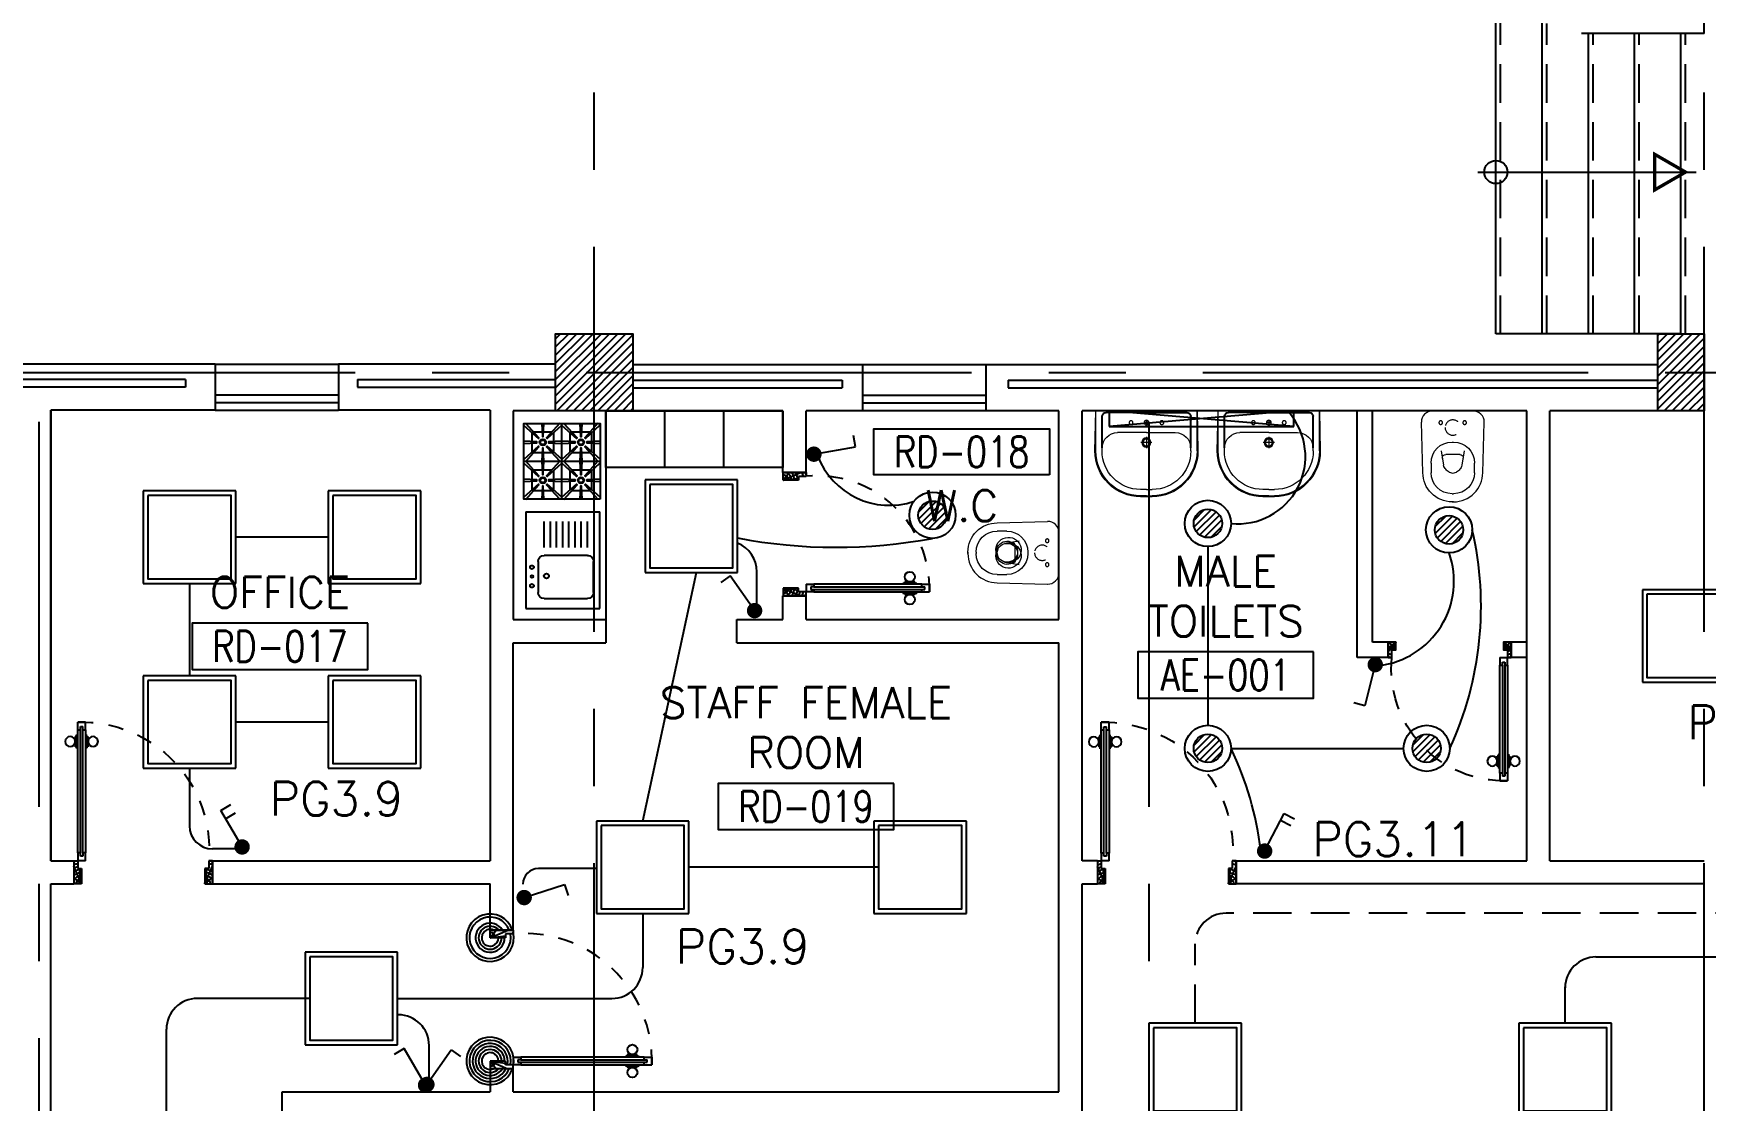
# Model space of a CAD drawing. Extents: x -10 to 91, y -4 to 87.
# Drawn here: x 35.11 to 45.95, y 68.58 to 75.51 of the extents above; entities that cross this region are included whole.
import ezdxf
from ezdxf.enums import TextEntityAlignment as Align

# ---------------------------------------------------------------- set-up
doc = ezdxf.new("R2010")
doc.units = 0
doc.header["$MEASUREMENT"] = 0
doc.header["$PDMODE"] = 3
doc.header["$PDSIZE"] = 0.1
for name, pattern in [('CENTERX2', [4, 2.5, -0.5, 0.5, -0.5]), ('DASHED', [0.75, 0.5, -0.25]), ('HIDDEN', [0.375, 0.25, -0.125]), ('HIDDEN2', [0.1875, 0.125, -0.0625])]:
    doc.linetypes.add(name, pattern=pattern)
doc.layers.get('0').update_dxf_attribs({"linetype": 'CONTINUOUS'})
doc.layers.get('DEFPOINTS').update_dxf_attribs({"linetype": 'CONTINUOUS'})
for name, color, linetype in [('A-FURN-W', 11, 'CONTINUOUS'), ('A-JEERI', 11, 'CONTINUOUS'), ('AX-DIM', 11, 'CONTINUOUS'), ('AXES', 11, 'CENTERX2'), ('COL', 11, 'CONTINUOUS'), ('DOOR', 11, 'CONTINUOUS'), ('DOOR-DIM', 11, 'CONTINUOUS'), ('E-CLINE', 2, 'CONTINUOUS'), ('E-HLINE', 2, 'HIDDEN'), ('E-LITE', 4, 'CONTINUOUS'), ('E-PANELBX', 3, 'CONTINUOUS'), ('E-SWITCH', 4, 'CONTINUOUS'), ('E-TRXT', 4, 'CONTINUOUS'), ('FIX', 11, 'CONTINUOUS'), ('HAT', 11, 'CONTINUOUS'), ('INSUL', 11, 'CONTINUOUS'), ('K-FUR', 11, 'CONTINUOUS'), ('RM-BOX', 11, 'CONTINUOUS'), ('RM-NAME', 11, 'CONTINUOUS'), ('RM-NO', 11, 'CONTINUOUS'), ('Step', 11, 'CONTINUOUS'), ('STR', 11, 'CONTINUOUS'), ('WALL', 11, 'CONTINUOUS'), ('WIN', 11, 'CONTINUOUS')]:
    doc.layers.add(name, color=color, linetype=linetype)
doc.styles.add('ROMANS', font='ROMANS.shx', dxfattribs={"width": 0.6})
doc.dimstyles.new('STANDARD in', dxfattribs={"dimtxt": 0.2, "dimasz": 0.1, "dimexe": 0.07, "dimexo": 0.05, "dimgap": 0.1, "dimtad": 1, "dimdec": 0, "dimlfac": 1000, "dimzin": 0, "dimdsep": 46, "dimtxsty": 'ROMANS', "dimblk": 'ARCHTICK', "dimcen": 0.05, "dimdle": 0.05, "dimclrd": 7, "dimclre": 7, "dimclrt": 2, "dimadec": 0, "dimazin": 0, "dimtfac": 1, "dimtdec": 0, "dimtmove": 2, "dimatfit": 3, "dimldrblk": 'ARCHTICK', "dimfxl": 0, "dimtolj": 1, "dimtzin": 0, "dimarcsym": 0})

# ---------------------------------------------------------------- blocks, each defined once
blk = doc.blocks.new('_ARCHTICK')
at = {"color": 0, "linetype": 'ByBlock', "const_width": 0.15}
blk.add_lwpolyline([(-0.5, -0.5), (0.5, 0.5)], dxfattribs=at)
blk = doc.blocks.new('*D134')
at = {"layer": 'AX-DIM', "color": 7, "lineweight": -2}
for p, q in [((13.294, 73.42), (13.294, 85.618)), ((88.61, 84.178), (88.61, 85.618)), ((13.244, 85.548), (88.66, 85.548))]:
    blk.add_line(p, q, dxfattribs=at)
at = {"layer": 'DEFPOINTS', "color": 0}
for p in [(88.61, 85.548), (88.61, 84.128), (13.294, 73.37)]:
    blk.add_point(p, dxfattribs=at)
at = {"layer": 'AX-DIM', "color": 7, "lineweight": -2, "xscale": 0.1, "yscale": 0.1, "zscale": 0.1, "rotation": 180}
blk.add_blockref('_ARCHTICK', (13.294, 85.548), dxfattribs=at)
at = {"layer": 'AX-DIM', "color": 7, "lineweight": -2, "xscale": 0.1, "yscale": 0.1, "zscale": 0.1}
blk.add_blockref('_ARCHTICK', (88.61, 85.548), dxfattribs=at)
at = {"layer": 'AX-DIM', "color": 2, "insert": (50.952, 85.748), "char_height": 0.2, "attachment_point": 5, "style": 'ROMANS'}
blk.add_mtext('\\A1;75316', dxfattribs=at)
blk = doc.blocks.new('*X109')
at = {"color": 0}
for p, q in [((49339, 69545), (49795, 70001)), ((49339, 69598), (49742, 70001)), ((49339, 69651), (49689, 70001)), ((49339, 69704), (49636, 70001)), ((49339, 69757), (49583, 70001)), ((49339, 69810), (49530, 70001)), ((49339, 69863), (49477, 70001)), ((49339, 69916), (49424, 70001)), ((49339, 69969), (49371, 70001)), ((49348, 69501), (49839, 69992)), ((49401, 69501), (49839, 69939)), ((49455, 69501), (49839, 69886)), ((49508, 69501), (49839, 69833)), ((49561, 69501), (49839, 69780)), ((49614, 69501), (49839, 69727)), ((49667, 69501), (49839, 69674)), ((49720, 69501), (49839, 69621)), ((49773, 69501), (49839, 69568)), ((49826, 69501), (49839, 69514))]:
    blk.add_line(p, q, dxfattribs=at)
blk = doc.blocks.new('RM1')
at = {"layer": 'RM-BOX'}
blk.add_lwpolyline([(570, -200), (-570, -200), (-570, -500), (570, -500)], close=True, dxfattribs=at)
at = {"layer": 'RM-NAME', "style": 'ROMANS'}
for tag, p in [('ROOMNAME1', (0, 324)), ('ROOMNAME2', (0, 0))]:
    blk.add_attdef(tag, text='', height=200, dxfattribs=at).set_placement(p, align=Align.MIDDLE)
at = {"layer": 'RM-NO', "style": 'ROMANS', "width": 0.8}
blk.add_attdef('ROOMNO', text='', height=200, dxfattribs=at).set_placement((0, -350), align=Align.MIDDLE)
blk = doc.blocks.new('DOOR90')
at = {"layer": 'DOOR', "color": 7, "linetype": 'ByBlock'}
for p, q in [((-150, 0), (0, 0)), ((-150, 0), (-150, -25)), ((0, -50), (-114, 0)), ((0, -50), (-40, 0)), ((0, -50), (0, 0)), ((-1000, -25), (-1050, -25)), ((-1050, -75), (-1050, -25)), ((-1050, -25), (-1050, -75)), ((-1000, -75), (-1050, -75)), ((-1000, -42), (-1020, -42)), ((-1020, -42), (-1020, -58)), ((-1000, -58), (-1020, -58)), ((-1000, -25), (-1000, -42)), ((-1000, -58), (-1000, -75)), ((-878, -18), (-968, -18)), ((-968, -25), (-968, -18)), ((-968, -75), (-968, -82)), ((-878, -82), (-968, -82)), ((-955, -9), (-890, -9)), ((-955, -18), (-955, -9)), ((-955, -18), (-890, -18)), ((-955, -82), (-890, -82)), ((-955, -82), (-955, -91)), ((-955, -91), (-890, -91)), ((-890, -18), (-890, -9)), ((-890, -82), (-890, -91)), ((-878, -25), (-878, -18)), ((-878, -75), (-878, -82)), ((-200, -25), (-150, -25)), ((-200, -42), (-200, -25)), ((-180, -42), (-200, -42)), ((-200, -58), (-180, -58)), ((-200, -75), (-200, -58)), ((-150, -75), (-200, -75)), ((-180, -58), (-180, -42)), ((-150, -25), (-100, -25)), ((-150, -75), (-150, -25)), ((-100, -25), (-100, -50)), ((0, -50), (-100, -37)), ((-100, -50), (0, -50)), ((0, -850), (-114, -900)), ((-100, -875), (-100, -850)), ((0, -850), (-100, -863)), ((-100, -850), (0, -850)), ((0, -850), (-40, -900)), ((0, -850), (0, -900)), ((-150, -875), (-100, -875)), ((-150, -900), (-150, -875)), ((-150, -900), (0, -900)), ((0, -900), (-150, -900))]:
    blk.add_line(p, q, dxfattribs=at)
at = {"layer": 'DOOR', "linetype": 'ByBlock'}
for p, q in [((-200, -25), (-1000, -25)), ((-200, -42), (-1000, -42)), ((-200, -58), (-1000, -58)), ((-1000, -75), (-200, -75))]:
    blk.add_line(p, q, dxfattribs=at)
at = {"layer": 'DOOR', "color": 7, "linetype": 'ByBlock'}
for centre in [(-923, 24), (-923, -124)]:
    blk.add_circle(centre, 32.4, dxfattribs=at)
for centre, radius, start, end in [((0, -50), 154, 161.1053, 166.2858), ((0, -50), 94.4, 148.0182, 180), ((0, -50), 134, 158.1598, 169.28), ((0, -50), 114, 154.0838, 167.3774), ((0, -50), 74.4, 137.7764, 180), ((0, -50), 54.4, 113.2074, 180), ((0, -50), 34.4, 90, 180), ((0, -50), 14.4, 90, 180), ((0, -850), 94.4, 180, 211.9818), ((0, -850), 74.4, 180, 222.2236), ((0, -850), 54.4, 180, 246.7926), ((0, -850), 34.4, 180, 270), ((0, -850), 14.4, 180, 270), ((0, -850), 154, 193.7142, 198.8947), ((0, -850), 134, 190.72, 201.8402)]:
    blk.add_arc(centre, radius, start, end, dxfattribs=at)
at = {"layer": 'DOOR', "linetype": 'HIDDEN', "ltscale": 0.5}
blk.add_arc((-222, -50), 828, 178.2701, 275.003, dxfattribs=at)
blk = doc.blocks.new('LAV-003')
at = {"layer": 'FIX', "linetype": 'ByBlock'}
blk.add_line((-328, -25), (328, -25), dxfattribs=at)
at = {"layer": 'FIX', "linetype": 'Continuous', "lineweight": 20}
for p, q in [((-328, -285), (-328, -25)), ((328, -285), (328, -25)), ((0, -165), (-187, -165)), ((0, -165), (187, -165)), ((-288, -285), (-288, -265)), ((287, -285), (287, -265)), ((0, -535), (-38, -535)), ((0, -535), (38, -535)), ((0, -575), (-38, -575)), ((0, -575), (38, -575))]:
    blk.add_line(p, q, dxfattribs=at)
at = {"layer": 'FIX', "linetype": 'ByBlock', "ltscale": 0.3}
for p, q in [((-288, -265), (-288, -60)), ((0, -35), (-262, -35)), ((0, -35), (262, -35)), ((287, -265), (287, -60))]:
    blk.add_line(p, q, dxfattribs=at)
at = {"layer": 'FIX', "lineweight": 20}
for p, q in [((-16, -101), (15, -101)), ((0, -85), (0, -116))]:
    blk.add_line(p, q, dxfattribs=at)
at = {"layer": 'FIX', "linetype": 'DASHED', "lineweight": 20, "ltscale": 0.04}
for p, q in [((0, -194), (0, -266)), ((-36, -230), (37, -230))]:
    blk.add_line(p, q, dxfattribs=at)
at = {"layer": 'FIX', "linetype": 'Continuous', "lineweight": 20}
blk.add_lwpolyline([(295, -25), (0, -25), (-328, -25), (-334, -285, 0.414214), (-38, -582), (0, -582), (38, -582, 0.414214), (334, -285), (328, -25), (0, -25)], format="xyb", dxfattribs=at)
at = {"layer": 'FIX', "linetype": 'HIDDEN', "lineweight": 20, "ltscale": 0.05}
for centre in [(-100, -101), (100, -101)]:
    blk.add_circle(centre, 12.4, dxfattribs=at)
at = {"layer": 'FIX', "lineweight": 20}
for centre, radius in [((0, -101), 15.5), ((0, -230), 29.5), ((0, -230), 22.5)]:
    blk.add_circle(centre, radius, dxfattribs=at)
at = {"layer": 'FIX', "linetype": 'ByBlock', "ltscale": 0.3}
for centre, start, end in [((-262, -60), 90, 180), ((262, -60), 0, 90)]:
    blk.add_arc(centre, 25, start, end, dxfattribs=at)
at = {"layer": 'FIX', "linetype": 'Continuous', "lineweight": 20}
for centre, radius, start, end in [((-187, -265), 100, 90, 180), ((187, -265), 100, 0, 90), ((-38, -285), 290, 180, 270), ((-38, -285), 250, 180, 270), ((38, -285), 290, 270, 0), ((38, -285), 250, 270, 0)]:
    blk.add_arc(centre, radius, start, end, dxfattribs=at)
blk = doc.blocks.new('WC')
at = {"layer": 'FIX', "lineweight": 20}
for p, q in [((475, 141), (538, 141)), ((339, 5), (339, -5)), ((395, 76), (490, 60)), ((534, 24), (540, 0)), ((540, 0), (534, -24)), ((674, 5), (674, -5)), ((490, -60), (395, -76)), ((213, -204), (210, -204)), ((538, -141), (475, -141))]:
    blk.add_line(p, q, dxfattribs=at)
at = {"layer": 'FIX', "linetype": 'Continuous', "lineweight": 20}
blk.add_line((420, -47), (420, 45), dxfattribs=at)
at = {"layer": 'FIX', "lineweight": 20}
for points in [[(210, -204, -0.414214), (137, -131), (137, 0), (137, 131, -0.414214), (210, 204)], [(727, -5), (727, 5, 0.414214), (538, 194), (210, 204)], [(727, 5), (727, -5, -0.414214), (538, -194), (210, -204)]]:
    blk.add_lwpolyline(points, format="xyb", dxfattribs=at)
at = {"layer": 'FIX', "linetype": 'HIDDEN2', "lineweight": 20, "ltscale": 0.3}
blk.add_circle((245, 0), 49.8, dxfattribs=at)
at = {"layer": 'FIX', "linetype": 'HIDDEN', "lineweight": 20, "ltscale": 0.05}
for centre in [(213, 78), (213, -77)]:
    blk.add_circle(centre, 11.6, dxfattribs=at)
at = {"layer": 'FIX', "lineweight": 20}
for centre, radius, start, end in [((475, 5), 136, 90, 180), ((538, 5), 136, 360, 90), ((464, -18), 82, 51.0758, 71.504), ((473, -7), 68.2, 27.1532, 51.0758), ((475, -5), 136, 180, 270), ((464, 18), 82, 288.496, 308.9242), ((473, 7), 68.2, 308.9242, 332.8468), ((538, -5), 136, 270, 0)]:
    blk.add_arc(centre, radius, start, end, dxfattribs=at)
at = {"layer": 'FIX', "linetype": 'Continuous', "lineweight": 20}
for centre, start, end in [((443, 46), 88.3879, 182.3338), ((442, -46), 177.6662, 271.6121)]:
    blk.add_arc(centre, 22.3, start, end, dxfattribs=at)
blk = doc.blocks.new('A$C3CD36B94')
at = {"layer": 'DOOR', "color": 0, "linetype": 'ByBlock'}
for p, q in [((106, 950), (56, 950)), ((56, 800), (56, 950)), ((106, 850), (106, 950)), ((806, 950), (856, 950)), ((806, 850), (806, 950)), ((856, 800), (856, 950)), ((856, 950), (856, 800)), ((56, 800), (81, 800)), ((81, 850), (106, 850)), ((81, 800), (81, 850)), ((131, 800), (81, 800)), ((81, 750), (81, 800)), ((114, 770), (98, 770)), ((98, 770), (98, 750)), ((114, 750), (114, 770)), ((131, 800), (131, 750)), ((831, 850), (806, 850)), ((831, 800), (831, 850)), ((856, 800), (831, 800)), ((98, 750), (81, 750)), ((131, 750), (114, 750)), ((65, 95), (65, 160)), ((74, 160), (65, 160)), ((74, 173), (74, 83)), ((81, 173), (74, 173)), ((74, 95), (74, 160)), ((131, 173), (138, 173)), ((138, 173), (138, 83)), ((138, 95), (138, 160)), ((138, 160), (147, 160)), ((147, 95), (147, 160)), ((74, 95), (65, 95)), ((81, 83), (74, 83)), ((81, 50), (81, 0)), ((81, 50), (98, 50)), ((131, 0), (81, 0)), ((81, 0), (131, 0)), ((98, 50), (98, 30)), ((98, 30), (114, 30)), ((114, 50), (114, 30)), ((114, 50), (131, 50)), ((131, 83), (138, 83)), ((131, 50), (131, 0)), ((138, 95), (147, 95))]:
    blk.add_line(p, q, dxfattribs=at)
at = {"layer": 'DOOR', "color": 9, "linetype": 'ByBlock'}
for p, q in [((106, 950), (56, 910)), ((106, 950), (56, 837)), ((106, 950), (93, 850)), ((806, 950), (819, 850)), ((806, 950), (856, 837)), ((806, 950), (856, 910))]:
    blk.add_line(p, q, dxfattribs=at)
at = {"layer": 'DOOR', "linetype": 'ByBlock'}
for p, q in [((81, 750), (81, 50)), ((98, 750), (98, 50)), ((114, 750), (114, 50)), ((131, 50), (131, 750))]:
    blk.add_line(p, q, dxfattribs=at)
at = {"layer": 'DOOR', "color": 0, "linetype": 'ByBlock'}
for centre in [(32, 128), (179, 128)]:
    blk.add_circle(centre, 32.4, dxfattribs=at)
at = {"layer": 'DOOR', "color": 9, "linetype": 'ByBlock'}
for centre, radius, start, end in [((106, 950), 54.4, 203.2074, 270), ((106, 950), 74.4, 227.7764, 270), ((106, 950), 94.4, 238.0182, 270), ((106, 950), 34.4, 180, 270), ((106, 950), 14.4, 180, 270), ((806, 950), 34.4, 270, 0), ((806, 950), 14.4, 270, 0), ((806, 950), 54.4, 270, 336.7926), ((806, 950), 74.4, 270, 312.2236), ((806, 950), 94.4, 270, 301.9818), ((106, 950), 114, 244.0838, 257.3774), ((106, 950), 134, 248.1598, 259.28), ((106, 950), 154, 251.1053, 256.2858), ((806, 950), 134, 280.72, 291.8402), ((806, 950), 154, 283.7142, 288.8947)]:
    blk.add_arc(centre, radius, start, end, dxfattribs=at)
at = {"layer": 'DOOR', "linetype": 'HIDDEN', "ltscale": 0.5}
blk.add_arc((106, 729), 729, 268.0335, 5.6617, dxfattribs=at)
blk = doc.blocks.new('A$C68711307')
at = {"layer": 'A-FURN-W'}
for p, q in [((0, 0), (0, 0.627)), ((0, 0.627), (0.48, 0.627)), ((0.12, 0.563), (0.4, 0.563)), ((0.48, 0.627), (0.48, 0)), ((0.08, 0.323), (0.08, 0.523)), ((0.44, 0.523), (0.44, 0.323)), ((0.4, 0.283), (0.12, 0.283)), ((0.12, 0.232), (0.12, 0.064)), ((0.16, 0.232), (0.16, 0.064)), ((0.2, 0.232), (0.2, 0.064)), ((0.24, 0.232), (0.24, 0.064)), ((0.28, 0.232), (0.28, 0.064)), ((0.32, 0.232), (0.32, 0.064)), ((0.36, 0.232), (0.36, 0.064)), ((0.4, 0.232), (0.4, 0.064)), ((0, 0), (0.48, 0))]:
    blk.add_line(p, q, dxfattribs=at)
for centre, start_param, end_param in [((0.12, 0.523), 5.497787, 7.068583), ((0.4, 0.523), 3.926991, 5.497787), ((0.12, 0.323), 0.785398, 2.356194), ((0.4, 0.323), 2.356194, 3.926991)]:
    blk.add_ellipse(centre, major_axis=(-0.0283, 0.0283), ratio=1, start_param=start_param, end_param=end_param, dxfattribs=at)
at = {"layer": 'A-FURN-W', "extrusion": (0, 0, -1)}
for centre, major_axis in [((0.04, 0.48), (-0.00849, 0.00849)), ((0.134, 0.417), (-0.0113, 0.0113)), ((0.04, 0.42), (-0.00566, 0.00566))]:
    blk.add_ellipse(centre, major_axis=major_axis, ratio=1, dxfattribs=at)
blk.add_ellipse((0.04, 0.36), major_axis=(-0.00849, 0.00849), ratio=1, start_param=6.283185307178246, end_param=12.56637061435783, dxfattribs=at)
blk = doc.blocks.new('RANGE')
at = {"layer": 'K-FUR'}
for p, q in [((0.45, 0.904), (0.45, 0)), ((0, 0.452), (0.9, 0.452))]:
    blk.add_line(p, q, dxfattribs=at)
for points in [[(-0.001, 0.879), (0.172, 0.723, 0.025175), (0.18, 0.73), (0.023, 0.903)], [(0.211, 0.904), (0.22, 0.747, 0.025175), (0.23, 0.747), (0.238, 0.904)], [(0.426, 0.904), (0.27, 0.73, 0.025175), (0.278, 0.723), (0.45, 0.88)], [(0.449, 0.879), (0.622, 0.723, 0.025175), (0.63, 0.73), (0.473, 0.903)], [(0.661, 0.904), (0.67, 0.747, 0.025175), (0.68, 0.747), (0.688, 0.904)], [(0.876, 0.904), (0.72, 0.73, 0.025175), (0.728, 0.723), (0.9, 0.88)], [(0, 0.664), (0.156, 0.672, 0.025175), (0.156, 0.683), (0, 0.691)], [(0.024, 0.452), (0.18, 0.625, 0.025175), (0.172, 0.633), (0, 0.476)], [(0.239, 0.452), (0.23, 0.609, 0.025175), (0.22, 0.609), (0.212, 0.452)], [(0.451, 0.477), (0.278, 0.633, 0.025175), (0.27, 0.625), (0.427, 0.453)], [(0.45, 0.691), (0.294, 0.683, 0.025175), (0.294, 0.673), (0.45, 0.665)], [(0.45, 0.664), (0.606, 0.672, 0.025175), (0.606, 0.683), (0.45, 0.691)], [(0.474, 0.452), (0.63, 0.625, 0.025175), (0.622, 0.633), (0.45, 0.476)], [(0.689, 0.452), (0.68, 0.609, 0.025175), (0.67, 0.609), (0.662, 0.452)], [(0.901, 0.477), (0.728, 0.633, 0.025175), (0.72, 0.625), (0.877, 0.453)], [(0.9, 0.691), (0.744, 0.683, 0.025175), (0.744, 0.673), (0.9, 0.665)], [(-0.001, 0.427), (0.172, 0.271, 0.025175), (0.18, 0.278), (0.023, 0.451)], [(0.211, 0.452), (0.22, 0.295, 0.025175), (0.23, 0.295), (0.238, 0.452)], [(0.426, 0.452), (0.27, 0.279, 0.025175), (0.278, 0.271), (0.45, 0.428)], [(0.449, 0.427), (0.622, 0.271, 0.025175), (0.63, 0.278), (0.473, 0.451)], [(0.661, 0.452), (0.67, 0.295, 0.025175), (0.68, 0.295), (0.688, 0.452)], [(0.876, 0.452), (0.72, 0.279, 0.025175), (0.728, 0.271), (0.9, 0.428)], [(0, 0.212), (0.156, 0.221, 0.025175), (0.156, 0.231), (0, 0.239)], [(0.45, 0.239), (0.294, 0.231, 0.025175), (0.294, 0.221), (0.45, 0.213)], [(0.45, 0.212), (0.606, 0.221, 0.025175), (0.606, 0.231), (0.45, 0.239)], [(0.9, 0.239), (0.744, 0.231, 0.025175), (0.744, 0.221), (0.9, 0.213)], [(0.024, 0), (0.18, 0.173, 0.025175), (0.172, 0.181), (0, 0.024)], [(0.239, 0), (0.23, 0.157, 0.025175), (0.22, 0.157), (0.212, 0)], [(0.451, 0.025), (0.278, 0.181, 0.025175), (0.27, 0.173), (0.427, 0.001)], [(0.474, 0), (0.63, 0.173, 0.025175), (0.622, 0.181), (0.45, 0.024)], [(0.689, 0), (0.68, 0.157, 0.025175), (0.67, 0.157), (0.662, 0)], [(0.901, 0.025), (0.728, 0.181, 0.025175), (0.72, 0.173), (0.877, 0.001)]]:
    blk.add_lwpolyline(points, format="xyb", dxfattribs=at)
blk.add_lwpolyline([(0, 0), (0, 0.904), (0.9, 0.904), (0.9, 0)], close=True, dxfattribs=at)
for points in [[(0.113, 0.804), (0.217, 0.804)], [(0.233, 0.804), (0.336, 0.804)], [(0.563, 0.804), (0.667, 0.804)], [(0.683, 0.804), (0.786, 0.804)], [(0.1, 0.686), (0.1, 0.788)], [(0.1, 0.567), (0.1, 0.67)], [(0.35, 0.789), (0.35, 0.686)], [(0.35, 0.67), (0.35, 0.568)], [(0.55, 0.686), (0.55, 0.788)], [(0.55, 0.567), (0.55, 0.67)], [(0.8, 0.789), (0.8, 0.686)], [(0.8, 0.67), (0.8, 0.568)], [(0.217, 0.552), (0.114, 0.552)], [(0.337, 0.552), (0.233, 0.552)], [(0.667, 0.552), (0.564, 0.552)], [(0.787, 0.552), (0.683, 0.552)], [(0.1, 0.234), (0.1, 0.336)], [(0.1, 0.115), (0.1, 0.218)], [(0.113, 0.352), (0.217, 0.352)], [(0.233, 0.352), (0.336, 0.352)], [(0.35, 0.337), (0.35, 0.234)], [(0.35, 0.218), (0.35, 0.116)], [(0.55, 0.234), (0.55, 0.336)], [(0.55, 0.115), (0.55, 0.218)], [(0.563, 0.352), (0.667, 0.352)], [(0.683, 0.352), (0.786, 0.352)], [(0.8, 0.337), (0.8, 0.234)], [(0.8, 0.218), (0.8, 0.116)], [(0.217, 0.1), (0.114, 0.1)], [(0.337, 0.1), (0.233, 0.1)], [(0.667, 0.1), (0.564, 0.1)], [(0.787, 0.1), (0.683, 0.1)]]:
    blk.add_lwpolyline(points, dxfattribs=at)
for centre, radius in [((0.225, 0.678), 0.0373), ((0.225, 0.678), 0.0273), ((0.675, 0.678), 0.0373), ((0.675, 0.678), 0.0273), ((0.225, 0.226), 0.0373), ((0.225, 0.226), 0.0273), ((0.675, 0.226), 0.0373), ((0.675, 0.226), 0.0273)]:
    blk.add_circle(centre, radius, dxfattribs=at)
blk = doc.blocks.new('Rang')
at = {"layer": 'FIX', "xscale": -0.6637168141592866, "yscale": 0.6637168141592866, "zscale": 0.6637168141592921, "rotation": 90}
blk.add_blockref('RANGE', (0.6, 0.597), dxfattribs=at)
blk = doc.blocks.new('L42')
at = {"layer": 'E-LITE'}
for p, q in [((0.3, 0.3), (-0.3, 0.3)), ((-0.3, 0.3), (-0.3, -0.3)), ((0.3, -0.3), (0.3, 0.3)), ((-0.3, -0.3), (0.3, -0.3))]:
    blk.add_line(p, q, dxfattribs=at)
at = {"layer": 'E-LITE', "color": 8}
blk.add_lwpolyline([(-0.27, 0.27), (-0.27, -0.27), (0.27, -0.27), (0.27, 0.27)], close=True, dxfattribs=at)
blk = doc.blocks.new('*X182')
at = {"color": 0}
for p, q in [((21548.527, 18540.142), (21548.801, 18540.415)), ((21548.529, 18539.966), (21548.977, 18540.414)), ((21548.584, 18539.845), (21549.098, 18540.359)), ((21548.672, 18539.756), (21549.187, 18540.271)), ((21548.793, 18539.7), (21549.243, 18540.15)), ((21548.966, 18539.696), (21549.246, 18539.977))]:
    blk.add_line(p, q, dxfattribs=at)
blk = doc.blocks.new('SPOT')
at = {"layer": 'E-LITE'}
for radius in [0.6, 0.369]:
    blk.add_circle((0, 0), radius, dxfattribs=at)
at = {"layer": 'E-LITE', "color": 8}
blk.add_blockref('*X182', (-21548.886, -18540.056), dxfattribs=at)
blk = doc.blocks.new('MR14')
at = {"layer": 'E-LITE'}
for p, q in [((-600, 100), (-600, 0)), ((-600, 0), (600, 0)), ((600, 0), (600, 100))]:
    blk.add_line(p, q, dxfattribs=at)
at = {"layer": 'E-LITE', "color": 8}
for p, q in [((600, 100), (-600, 0)), ((600, 0), (-600, 100))]:
    blk.add_line(p, q, dxfattribs=at)
at = {"layer": 'E-LITE', "color": 3}
blk.add_line((600, 100), (-600, 100), dxfattribs=at)
blk = doc.blocks.new('1G1W')
for p, q in [((0, 0), (0.55, 0)), ((0.55, 0), (0.55, -0.15))]:
    blk.add_line(p, q)
at = {"const_width": 0.1}
blk.add_lwpolyline([(-0.05, 0, 1), (0.05, 0, 1)], format="xyb", close=True, dxfattribs=at)

msp = doc.modelspace()

# ---------------------------------------------------------------- hatches: boundary and pattern name
at = {"layer": 'HAT', "linetype": 'ByBlock', "ltscale": 0.3}
h = msp.add_hatch(dxfattribs=at)
h.set_pattern_fill('ANSI31', color=256, scale=300, style=0)
h.set_pattern_definition([(44.999998, (-212.852277, -9.305586), (-0.0265165056, 0.026516504), [])])
h.paths.add_polyline_path([(45.9439, 73.5554), (45.6439, 73.5554), (45.6439, 73.3054), (45.9439, 73.3054)])
h.paths.add_polyline_path([(45.9439, 73.3054), (45.6439, 73.3054), (45.6439, 73.0554), (45.9439, 73.0554)])

# ---------------------------------------------------------------- linework, layer by layer
at = {"layer": 'AXES'}
for p, q in [((38.7439, 7.6211), (38.7439, 86.0986)), ((45.9439, 7.6211), (45.9439, 85.7579)), ((2.6925, 73.3054), (71.7839, 73.3054)), ((35.1439, 14.4854), (35.1439, 73.3054)), ((42.3439, 14.4854), (42.3439, 73.3054))]:
    msp.add_line(p, q, dxfattribs=at)
at = {"layer": 'COL'}
for p, q in [((45.6439, 73.5554), (45.9439, 73.5554)), ((45.6439, 73.0554), (45.6439, 73.5554)), ((45.9439, 73.5554), (45.9439, 73.0554)), ((45.9439, 73.0554), (45.6439, 73.0554))]:
    msp.add_line(p, q, dxfattribs=at)
msp.add_lwpolyline([(38.4939, 73.0554), (38.4939, 73.5554), (38.9939, 73.5554), (38.9939, 73.0554)], close=True, dxfattribs=at)
at = {"layer": 'DOOR', "color": 9, "linetype": 'ByBlock'}
for p, q in [((43.9439, 71.5554), (43.8939, 71.4917)), ((43.9439, 71.5554), (43.8939, 71.5153)), ((44.6439, 71.5554), (44.6939, 71.5153)), ((44.6439, 71.5554), (44.6939, 71.4917)), ((44.6439, 71.5554), (44.6573, 71.5054))]:
    msp.add_line(p, q, dxfattribs=at)
at = {"layer": 'DOOR', "color": 0, "linetype": 'ByBlock'}
for p, q in [((43.9439, 71.5554), (43.8939, 71.5554)), ((44.6189, 71.4554), (44.6689, 71.4554)), ((44.6189, 71.4554), (44.6189, 71.4054)), ((44.6189, 71.4054), (44.6359, 71.4054)), ((44.6359, 71.4254), (44.6519, 71.4254)), ((44.6359, 71.4054), (44.6359, 71.4254)), ((44.6519, 71.4254), (44.6519, 71.4054)), ((44.6519, 71.4054), (44.6689, 71.4054)), ((44.6689, 71.4054), (44.6689, 71.4554)), ((44.6027, 70.7504), (44.6027, 70.8152)), ((44.6117, 70.8152), (44.6027, 70.8152)), ((44.6117, 70.7504), (44.6027, 70.7504)), ((44.6117, 70.8278), (44.6117, 70.7378)), ((44.6189, 70.8278), (44.6117, 70.8278)), ((44.6117, 70.7504), (44.6117, 70.8152)), ((44.6189, 70.7378), (44.6117, 70.7378)), ((44.6689, 70.8278), (44.6761, 70.8278)), ((44.6689, 70.7378), (44.6761, 70.7378)), ((44.6761, 70.8278), (44.6761, 70.7378)), ((44.6761, 70.7504), (44.6761, 70.8152)), ((44.6761, 70.8152), (44.6851, 70.8152)), ((44.6761, 70.7504), (44.6851, 70.7504)), ((44.6851, 70.7504), (44.6851, 70.8152)), ((44.6189, 70.7054), (44.6189, 70.6554)), ((44.6359, 70.7054), (44.6189, 70.7054)), ((44.6189, 70.6554), (44.6689, 70.6554)), ((44.6689, 70.6554), (44.6189, 70.6554)), ((44.6359, 70.7054), (44.6359, 70.6854)), ((44.6519, 70.6854), (44.6359, 70.6854)), ((44.6519, 70.7054), (44.6519, 70.6854)), ((44.6689, 70.7054), (44.6519, 70.7054)), ((44.6689, 70.7054), (44.6689, 70.6554))]:
    msp.add_line(p, q, dxfattribs=at)
at = {"layer": 'DOOR', "linetype": 'ByBlock'}
for p, q in [((44.6189, 70.7054), (44.6189, 71.4054)), ((44.6359, 71.4054), (44.6359, 70.7054)), ((44.6519, 71.4054), (44.6519, 70.7054)), ((44.6689, 71.4054), (44.6689, 70.7054))]:
    msp.add_line(p, q, dxfattribs=at)
at = {"layer": 'DOOR', "color": 0, "linetype": 'ByBlock'}
msp.add_lwpolyline([(43.8939, 71.4554), (43.8939, 71.5554), (43.8939, 71.4554), (43.9189, 71.4554), (43.9189, 71.5054), (43.9439, 71.5054), (43.9439, 71.5554), (43.9306, 71.5054)], dxfattribs=at)
msp.add_lwpolyline([(44.6939, 71.4554), (44.6939, 71.5554), (44.6439, 71.5554), (44.6439, 71.5054), (44.6689, 71.5054), (44.6689, 71.4554)], close=True, dxfattribs=at)
at = {"layer": 'DOOR', "color": 9, "linetype": 'ByBlock', "extrusion": (0, 0, -1)}
for centre, major_axis, ratio, start_param, end_param in [((43.9439, 71.5554), (0.0385, -0.0385), 1, 1.1904434, 1.9511492), ((43.8826, 71.5748), (-0.0694, -0.0426), 0.9135416, 4.3439188, 5.0808592), ((43.9439, 71.6054), (0.0668, -0.0668), 1, 0.7853982, 1.3435861), ((43.9439, 71.5554), (-0.0243, -0.0243), 1, -0.7853982, 0.7853982), ((43.9439, 71.5554), (0.0102, -0.0102), 1, 0.7853982, 2.3561945), ((44.6439, 71.5554), (0.0102, -0.0102), 1, 5.4977871, 7.0685835), ((44.6439, 71.5554), (0.0243, -0.0243), 1, 5.4977871, 7.0685835), ((44.7052, 71.5748), (0.0694, -0.0426), 0.9135416, 1.2023261, 1.9392665), ((44.6439, 71.6054), (-0.0668, -0.0668), 1, -1.3435861, -0.7853982), ((44.6439, 71.5554), (0.0385, -0.0385), 1, 5.9028324, 6.6635382), ((44.6439, 71.6054), (0.0809, -0.0809), 1, 0.3330759, 0.5650927), ((43.9439, 71.6054), (0.095, -0.095), 1, 0.972497, 1.1665807), ((43.9439, 71.6054), (-0.1092, -0.1092), 1, -0.5460397, -0.4556232), ((44.6439, 71.6054), (0.095, -0.095), 1, 0.4042156, 0.5982993), ((44.6439, 71.6054), (-0.1092, -0.1092), 1, -1.1151731, -1.0247566)]:
    msp.add_ellipse(centre, major_axis=major_axis, ratio=ratio, start_param=start_param, end_param=end_param, dxfattribs=at)
at = {"layer": 'DOOR', "linetype": 'HIDDEN', "ltscale": 0.5, "extrusion": (0, 0, -1)}
msp.add_ellipse((44.6439, 71.3835), major_axis=(0.5152, -0.5152), ratio=1, start_param=0.7510769, end_param=2.4550095, dxfattribs=at)
at = {"layer": 'DOOR', "color": 0, "linetype": 'ByBlock', "extrusion": (0, 0, -1)}
for centre in [(44.5704, 70.7828), (44.7174, 70.7828)]:
    msp.add_ellipse(centre, major_axis=(0.0229, -0.0229), ratio=1, start_param=2.3561945, end_param=8.6393798, dxfattribs=at)
at = {"layer": 'E-CLINE', "color": 4}
for p, q in [((37.0189, 72.2364), (36.4189, 72.2364)), ((42.7256, 72.1754), (42.7256, 71.0155)), ((36.1189, 71.9364), (36.1189, 71.3364)), ((39.0589, 70.3939), (39.4086, 72.0076)), ((39.799, 71.7799), (39.799, 72.0118)), ((37.0189, 71.0364), (36.4189, 71.0364)), ((42.8756, 70.8655), (43.9947, 70.8655)), ((36.1189, 70.7364), (36.1189, 70.3629)), ((36.3529, 70.4088), (36.4176, 70.4467)), ((36.4386, 70.2129), (36.2689, 70.2129)), ((38.7589, 70.0847), (38.382, 70.0847)), ((40.5889, 70.0939), (39.3589, 70.0939)), ((39.0589, 69.7939), (39.0589, 69.4423)), ((45.2429, 69.5116), (47.2429, 69.5116)), ((45.0429, 69.0825), (45.0429, 69.3169)), ((36.8989, 69.2423), (36.1689, 69.2423)), ((37.4689, 69.2423), (38.8589, 69.2423)), ((35.9689, 67.7423), (35.9689, 69.0423)), ((37.6731, 68.7047), (37.6731, 68.9365))]:
    msp.add_line(p, q, dxfattribs=at)
for centre, radius, start, end in [((42.9216, 72.7597), 0.4367, 263.95976, 40.86362), ((40.6597, 72.9408), 0.498, 200.49014, 288.70447), ((42.3072, 71.7855), 2.1901, 335.16002, 13.14227), ((40.3129, 75.5681), 3.3978, 259.16321, 280.61626), ((39.599, 72.0118), 0.2, 0, 67.9511), ((43.7713, 71.9494), 0.5503, 276.69239, 19.54108), ((40.9521, 69.9456), 2.1321, 6.91477, 25.5566), ((36.2689, 70.3629), 0.15, 180, 270), ((38.382, 69.9847), 0.1, 90, 180), ((38.8589, 69.4423), 0.2, 270, 0), ((45.2429, 69.3116), 0.2, 90, 180), ((36.1689, 69.0423), 0.2, 90, 180), ((37.4731, 68.9365), 0.2, 0, 90)]:
    msp.add_arc(centre, radius, start, end, dxfattribs=at)
at = {"layer": 'E-HLINE', "color": 4}
for p, q in [((49.6437, 69.7958), (42.8429, 69.7958)), ((42.6429, 69.0825), (42.6429, 69.5958))]:
    msp.add_line(p, q, dxfattribs=at)
msp.add_arc((42.8429, 69.5958), 0.2, 90, 180, dxfattribs=at)
at = {"layer": 'E-PANELBX'}
for p, q in [((38.8189, 73.0554), (38.8189, 71.7014)), ((38.8189, 73.0554), (39.9689, 73.0554)), ((38.8189, 72.6875), (38.8189, 73.0554)), ((39.2023, 72.6875), (39.2023, 73.0554)), ((39.5856, 72.6875), (39.5856, 73.0554)), ((39.9689, 73.0554), (39.9689, 72.6875)), ((39.9689, 72.6875), (38.8189, 72.6875))]:
    msp.add_line(p, q, dxfattribs=at)
at = {"layer": 'E-SWITCH', "color": 4}
msp.add_line((43.264, 70.3626), (43.1975, 70.3974), dxfattribs=at)
at = {"layer": 'INSUL'}
for p, q in [((36.0938, 73.2594), (31.7939, 73.2594)), ((36.0938, 73.2594), (36.0938, 73.2094)), ((37.2078, 73.2594), (37.2078, 73.2094)), ((37.2078, 73.2594), (38.4939, 73.2594)), ((38.9939, 73.2554), (40.3535, 73.2554)), ((40.3535, 73.2554), (40.3535, 73.2054)), ((41.4302, 73.2554), (45.6439, 73.2554)), ((41.4302, 73.2554), (41.4302, 73.2054)), ((36.0938, 73.2094), (31.7939, 73.2094)), ((37.2078, 73.2094), (38.4939, 73.2094)), ((38.9939, 73.2054), (40.3535, 73.2054)), ((41.4302, 73.2054), (45.6439, 73.2054))]:
    msp.add_line(p, q, dxfattribs=at)
at = {"layer": 'Step'}
for p, q in [((44.5939, 73.5554), (44.5939, 75.679)), ((45.9439, 75.5054), (45.9439, 75.6554)), ((44.8939, 73.5554), (44.8939, 75.5781)), ((45.9439, 75.5054), (45.1491, 75.5054)), ((45.1939, 73.5554), (45.1939, 75.5054)), ((45.4939, 73.5554), (45.4939, 75.5054)), ((45.7939, 73.5554), (45.7939, 75.5054)), ((45.7939, 73.5554), (44.5939, 73.5554))]:
    msp.add_line(p, q, dxfattribs=at)
at = {"layer": 'Step', "linetype": 'HIDDEN'}
for p, q in [((44.6239, 73.5554), (44.6239, 75.6681)), ((44.9239, 73.5554), (44.9239, 75.5689)), ((45.2239, 73.5554), (45.2239, 75.5054)), ((45.5239, 73.5554), (45.5239, 75.5054)), ((45.8239, 73.5554), (45.8239, 75.5054))]:
    msp.add_line(p, q, dxfattribs=at)
at = {"layer": 'STR'}
msp.add_line((44.4775, 74.6054), (45.8939, 74.6054), dxfattribs=at)
at = {"layer": 'STR', "const_width": 0.0215}
msp.add_lwpolyline([(45.6241, 74.7209), (45.6241, 74.4899), (45.8241, 74.6054)], close=True, dxfattribs=at)
msp.add_lwpolyline([(45.6241, 74.7209), (45.6241, 74.4899), (45.8241, 74.6054)], close=True, dxfattribs=at)
msp.add_lwpolyline([(45.6241, 74.7209), (45.6241, 74.4899), (45.8241, 74.6054)], close=True, dxfattribs=at)
msp.add_lwpolyline([(45.6241, 74.7209), (45.6241, 74.4899), (45.8241, 74.6054)], close=True, dxfattribs=at)
at = {"layer": 'STR'}
msp.add_circle((44.5939, 74.6054), 0.075, dxfattribs=at)
msp.add_circle((44.5939, 74.6054), 0.075, dxfattribs=at)
at = {"layer": 'WALL'}
for p, q in [((36.2857, 73.3594), (31.7939, 73.3594)), ((36.2857, 73.3594), (36.2857, 73.0594)), ((38.4939, 73.3594), (37.0857, 73.3594)), ((37.0857, 73.3594), (37.0857, 73.0594)), ((40.4856, 73.3554), (38.9939, 73.3554)), ((40.4856, 73.3554), (40.4856, 73.0554)), ((45.6439, 73.3554), (41.2856, 73.3554)), ((41.2856, 73.3554), (41.2856, 73.0554)), ((36.2857, 73.0594), (35.2189, 73.0594)), ((35.2189, 70.1364), (35.2189, 73.0594)), ((35.2189, 70.1364), (35.2189, 73.0554)), ((35.2189, 73.0554), (35.2189, 70.1364)), ((38.0689, 73.0594), (37.0857, 73.0594)), ((38.0689, 73.0594), (38.0689, 70.1364)), ((38.2189, 73.0554), (38.2189, 71.7014)), ((39.9689, 73.0554), (38.2189, 73.0554)), ((39.9689, 72.6554), (39.9689, 73.0554)), ((40.4856, 73.0554), (40.1189, 73.0554)), ((40.1189, 72.6554), (40.1189, 73.0554)), ((41.7589, 73.0554), (41.2856, 73.0554)), ((41.7589, 71.7014), (41.7589, 73.0554)), ((41.9089, 70.1355), (41.9089, 73.0554)), ((44.7939, 73.0554), (41.9089, 73.0554)), ((43.6939, 71.4554), (43.6939, 73.0554)), ((43.7939, 71.5554), (43.7939, 73.0554)), ((44.7939, 70.1355), (44.7939, 73.0554)), ((45.6439, 73.0554), (44.9439, 73.0554)), ((44.9439, 70.1355), (44.9439, 73.0554)), ((39.9689, 72.6554), (40.1189, 72.6554)), ((39.9689, 71.7014), (39.9689, 71.8554)), ((39.9689, 71.8554), (40.1189, 71.8554)), ((40.1189, 71.7014), (40.1189, 71.8554)), ((38.2189, 71.7014), (38.8189, 71.7014)), ((38.8189, 71.7014), (38.8189, 71.5514)), ((39.6689, 71.5514), (39.6689, 71.7014)), ((39.6689, 71.7014), (39.9689, 71.7014)), ((40.1189, 71.7014), (41.7589, 71.7014)), ((38.2189, 71.5514), (38.8189, 71.5514)), ((38.2189, 69.6864), (38.2189, 71.5514)), ((39.6689, 71.5514), (41.7589, 71.5514)), ((41.7589, 68.6364), (41.7589, 71.5514)), ((43.8939, 71.5554), (43.7939, 71.5554)), ((43.8939, 71.5554), (43.8939, 71.4554)), ((44.7939, 71.5554), (44.6939, 71.5554)), ((44.6939, 71.5554), (44.6939, 71.4554)), ((43.8939, 71.4554), (43.6939, 71.4554)), ((44.7939, 71.4554), (44.6939, 71.4554)), ((35.2189, 70.1364), (35.3689, 70.1364)), ((35.3689, 70.1364), (35.3689, 69.9864)), ((36.2689, 69.9864), (36.2689, 70.1364)), ((36.2689, 70.1364), (38.0689, 70.1364)), ((42.0089, 70.1355), (41.9089, 70.1355)), ((42.0089, 70.1355), (42.0089, 69.9854)), ((42.9064, 70.1355), (44.7939, 70.1355)), ((42.9064, 70.1355), (42.9064, 69.9854)), ((44.9439, 70.1355), (45.9439, 70.1355)), ((35.2189, 63.6304), (35.2189, 69.9864)), ((35.2189, 69.9864), (35.3689, 69.9864)), ((36.2689, 69.9864), (38.0689, 69.9864)), ((38.0689, 69.6864), (38.0689, 69.9864)), ((41.9089, 69.9854), (42.0089, 69.9854)), ((41.9089, 68.1304), (41.9089, 69.9854)), ((45.9439, 69.9855), (42.9064, 69.9854)), ((38.2189, 69.6864), (38.0689, 69.6864)), ((38.2189, 68.7864), (38.0689, 68.7864)), ((38.0689, 68.7864), (38.0689, 68.6364)), ((38.2189, 68.6364), (38.2189, 68.7864)), ((36.7189, 68.6364), (38.0689, 68.6364)), ((36.7189, 68.3364), (36.7189, 68.6364)), ((38.2189, 68.6364), (41.7589, 68.6364))]:
    msp.add_line(p, q, dxfattribs=at)
at = {"layer": 'WIN'}
for p, q in [((36.2857, 73.3594), (37.0857, 73.3594)), ((41.2829, 73.3554), (40.4829, 73.3554)), ((36.2857, 73.1594), (37.0857, 73.1594)), ((41.2829, 73.1554), (40.4829, 73.1554)), ((36.2857, 73.1094), (37.0857, 73.1094)), ((36.2857, 73.0594), (37.0857, 73.0594)), ((41.2829, 73.1054), (40.4829, 73.1054)), ((41.2829, 73.0554), (40.4829, 73.0554))]:
    msp.add_line(p, q, dxfattribs=at)

# ---------------------------------------------------------------- block references
at = {"layer": 'A-JEERI', "linetype": 'ByBlock', "xscale": -0.001000000047497451, "yscale": 0.0009999999892897904, "zscale": 0.001}
for p in [(42.3268, 73.0804), (43.1206, 73.0804)]:
    msp.add_blockref('LAV-003', p, dxfattribs=at)
at = {"layer": 'DOOR', "color": 0, "xscale": 0.0009999999892897904, "yscale": 0.0009999999892897904, "zscale": 0.001, "rotation": 90}
msp.add_blockref('A$C3CD36B94', (40.9193, 71.7995), dxfattribs=at)
at = {"layer": 'DOOR', "xscale": -0.0009999999892897904, "yscale": 0.0009999999892897904, "zscale": 0.001, "rotation": 90}
msp.add_blockref('DOOR90', (42.0089, 69.9854), dxfattribs=at)
at = {"layer": 'DOOR-DIM', "yscale": 0.0009999999892897904, "zscale": 0.001}
for p, xscale, rotation in [((35.3689, 69.9864), -0.0009999999892897904, 90), ((38.0689, 68.7864), 0.001000000047497451, 180)]:
    msp.add_blockref('DOOR90', p, dxfattribs=dict(at, xscale=xscale, rotation=rotation))
at = {"layer": 'E-LITE', "color": 4}
for name, p, xscale, yscale, zscale in [('MR14', (42.684, 72.9554), 0.0009999999892897904, 0.0009999999892897904, 0.001), ('SPOT', (40.9389, 72.3784), 0.25, 0.25, 0.25), ('SPOT', (42.7256, 72.3254), 0.25, 0.25, 0.25), ('SPOT', (44.2899, 72.2835), 0.25, 0.25, 0.25), ('SPOT', (42.7256, 70.8655), 0.25, 0.25, 0.25), ('SPOT', (44.1447, 70.8655), 0.25, 0.25, 0.25)]:
    msp.add_blockref(name, p, dxfattribs=dict(at, xscale=xscale, yscale=yscale, zscale=zscale))
for p in [(39.3741, 72.3076), (36.1189, 72.2364), (37.3189, 72.2364), (45.8439, 71.5954), (36.1189, 71.0364), (37.3189, 71.0364), (39.0589, 70.0939), (40.8589, 70.0939), (37.1689, 69.2423), (42.6429, 68.7825), (45.0429, 68.7825)]:
    msp.add_blockref('L42', p, dxfattribs=at)
at = {"layer": 'E-SWITCH', "color": 4, "yscale": 0.5, "zscale": 0.5}
for p, xscale, rotation in [((40.1696, 72.7747), -0.5, 190.1459538056405), ((39.7847, 71.7594), -0.5, 304.9548271710867), ((43.8112, 71.4089), 0.5, 255.9323217483496), ((36.4602, 70.2256), 0.5, 120.3468488223808), ((43.0935, 70.1987), 0.5, 62.35778708625941), ((38.2898, 69.897), 0.5, 18.1901931258728), ((37.6501, 68.6798), -0.5, 300.3468488223819), ((37.6588, 68.6842), 0.5, 55.04517282891335)]:
    msp.add_blockref('1G1W', p, dxfattribs=dict(at, xscale=xscale, rotation=rotation))
at = {"layer": 'FIX', "xscale": -0.8250000000116415, "yscale": 0.8249999999970896, "zscale": 0.8250000000000001, "rotation": 180}
msp.add_blockref('Rang', (38.2869, 72.9746), dxfattribs=at)
at = {"layer": 'FIX', "xscale": -1, "rotation": 180}
msp.add_blockref('A$C68711307', (38.3004, 72.4009), dxfattribs=at)
at = {"layer": 'HAT', "xscale": 0.001000000047497451, "yscale": 0.0009999999892897904, "zscale": 0.001}
msp.add_blockref('*X109', (-10.8453, 3.5544), dxfattribs=at)
at = {"layer": 'HAT'}
ref = msp.add_blockref('RM1', (41.1286, 72.4401), dxfattribs=dict(at, xscale=-0.001000000047497451, yscale=0.0009999999892897904, zscale=0.001, rotation=180))
ref.add_attrib('ROOMNO', 'RD-018', dxfattribs={"layer": 'RM-NO', "height": 0.2, "style": 'ROMANS', "width": 0.8}).set_placement((41.1286, 72.7901), align=Align.MIDDLE)
ref.add_attrib('ROOMNAME2', 'W.C', dxfattribs={"layer": 'RM-NAME', "height": 0.2, "style": 'ROMANS'}).set_placement((41.1286, 72.4401), align=Align.MIDDLE)
at = {"layer": 'HAT', "xscale": 0.001000000047497451, "yscale": 0.0009999999892897904, "zscale": 0.001}
for p, values in [((42.8413, 71.6913), {'ROOMNO': 'AE-001', 'ROOMNAME2': 'TOILETS', 'ROOMNAME1': 'MALE'}), ((36.7062, 71.878), {'ROOMNO': 'RD-017', 'ROOMNAME2': 'OFFICE'}), ((40.1183, 70.8383), {'ROOMNO': 'RD-019', 'ROOMNAME2': 'ROOM', 'ROOMNAME1': 'STAFF FEMALE'})]:
    msp.add_blockref('RM1', p, dxfattribs=at).add_auto_attribs(values)
at = {"layer": 'WALL', "xscale": -0.0009999999892897904, "yscale": 0.0009999999892897904, "zscale": 0.001, "rotation": 90}
msp.add_blockref('WC', (44.3141, 73.1924), dxfattribs=at)
at = {"layer": 'WALL', "xscale": -0.001000000047497451, "yscale": 0.0009999999892897904, "zscale": 0.001}
msp.add_blockref('WC', (41.8959, 72.1348), dxfattribs=at)

# ---------------------------------------------------------------- texts
at = {"layer": 'E-TRXT', "color": 4, "style": 'ROMANS'}
for s, p in [('PG3.11', (45.8359, 70.9247)), ('PG3.9', (36.6381, 70.4289)), ('PG3.11', (43.4022, 70.1661)), ('PG3.9', (39.2736, 69.4695))]:
    msp.add_text(s, height=0.22, dxfattribs=at).set_placement(p)

# ---------------------------------------------------------------- dimensions: what is measured, and where the dimension line sits
at = {"layer": 'AX-DIM'}
dim = msp.add_linear_dim(base=(88.6099, 85.5484), p1=(13.2939, 73.37), p2=(88.6099, 84.1284), dimstyle='STANDARD in', dxfattribs=at)
dim.commit()
dim.dimension.update_dxf_attribs({"geometry": '*D134', "text_midpoint": (50.9519, 85.7484)})

doc.saveas('drawing.dxf')
